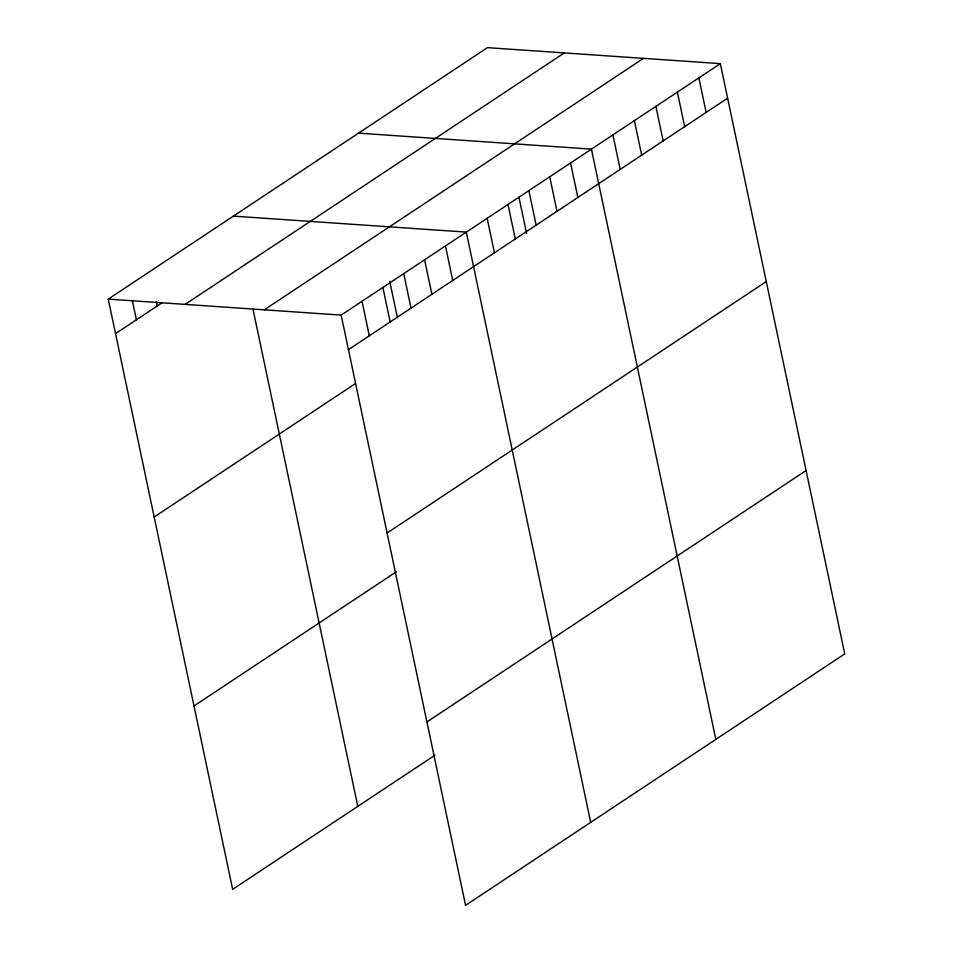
<?xml version="1.0" encoding="UTF-8"?>
<svg xmlns="http://www.w3.org/2000/svg" width="953" height="953" viewBox="0 0 953 953"><rect width="100%" height="100%" fill="white"/><g stroke="black" fill="none" stroke-linecap="round" stroke-linejoin="round"><path stroke-width="1.43" d="M435.056 755.133L232.651 889.363L108.261 299.111L487.436 47.65L720.349 63.637L844.739 653.889L465.564 905.35L341.174 315.098L720.349 63.637M115.539 333.633L162.153 302.72M185.12 304.388L564.295 52.927M264.315 309.82L643.489 58.359M348.453 349.62L727.627 98.159M154.183 517.026L355.374 383.606M387.097 533.013L766.272 281.552M193.995 705.97L396.412 571.74M426.92 721.957L806.095 470.508M358.519 133.146L591.432 149.133L715.822 739.385M233.39 216.128L466.303 232.115L590.693 822.368M108.261 299.111L341.174 315.098M698.871 77.884L706.149 112.418M677.38 92.131L684.659 126.666M655.89 106.391L663.169 140.913M634.412 120.638L641.679 155.16M612.922 134.885L620.2 169.408M570.573 162.963L577.852 197.485M549.726 176.793L557.005 211.316M528.867 190.624L536.146 225.146M518.944 197.164L526.616 233.545M508.009 204.454L515.287 238.977M487.162 218.285L494.44 252.807M445.444 245.945L452.723 280.468M424.597 259.776L431.876 294.298M403.738 273.606L411.017 308.129M389.717 281.195L397.389 317.587M382.88 287.437L390.158 321.959M362.033 301.267L369.311 335.79M252.938 308.867L357.78 806.381M156.34 301.66L157.245 305.973M132.443 301.1L136.386 319.803"/></g></svg>
